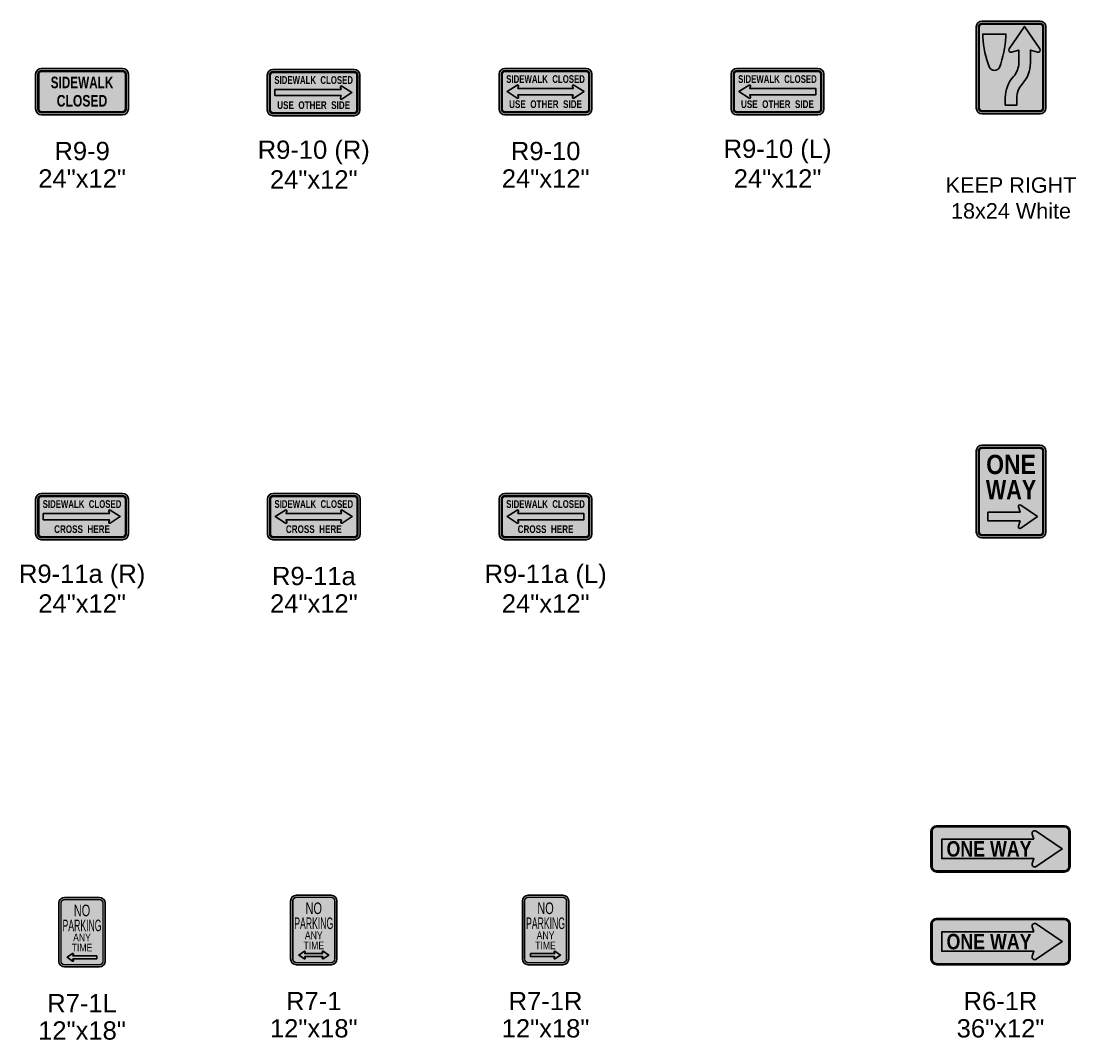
# Model space of a CAD drawing. Header units: inches. Extents: x -32 to 2634, y 197 to 1831.
# Drawn here: x 644.2 to 917.3, y 640.6 to 904.2 of the extents above; entities that cross this region are included whole.
import ezdxf
from ezdxf.enums import TextEntityAlignment as Align

# ---------------------------------------------------------------- set-up
doc = ezdxf.new("R2010")
doc.units = ezdxf.units.IN
doc.header["$MEASUREMENT"] = 0
doc.styles.add('ARIAL', font='arial.ttf')
doc.styles.add('ARIAL BOLD', font='arialbd.ttf')
doc.styles.get("Standard").update_dxf_attribs({"font": 'arial.ttf'})

# ---------------------------------------------------------------- blocks, each defined once
blk = doc.blocks.new('KEEP RIGHT 18x24 White')
at = {"true_color": 0xffffff}
h = blk.add_hatch(color=7, dxfattribs=at)
edge = h.paths.add_edge_path()
edge.add_line((7.500000000000227, 24.00000000000011), (-7.499999999999773, 24))
edge.add_arc((-7.499999999999773, 22.49999999999989), 1.500000000000114, 90, 179.9999999999957)
edge.add_line((-8.999999999999773, 22.5), (-9, 1.500000000000114))
edge.add_arc((-7.5, 1.500000000000114), 1.5, 180, 269.9999999999914)
edge.add_line((-7.500000000000227, -1.13686837721616e-13), (7.499999999999773, 0))
edge.add_arc((7.499999999999773, 1.5), 1.5, 270, 360.0000000000044)
edge.add_line((8.999999999999773, 1.500000000000114), (9, 22.49999999999989))
edge.add_arc((7.499999999999773, 22.49999999999989), 1.500000000000227, 0, 89.99999999998263)
at = {"true_color": 0x000000}
h = blk.add_hatch(color=18, dxfattribs=at)
edge = h.paths.add_edge_path()
edge.add_arc((7, 16.50000000000011), 0.5630000000000855, 253.682538339143, 394.3223817613204)
edge.add_line((7.464969369304981, 16.81744682327621), (3.5, 22.625))
edge.add_line((3.5, 22.625), (-0.4649693693052086, 16.81744682327644))
edge.add_arc((-2.273736754432321e-13, 16.50000000000011), 0.5630000000000922, 145.6776182386604, 286.3174616608792)
edge.add_line((0.1581800349360947, 15.95967780302158), (2, 16.49887302403818))
edge.add_line((2, 16.49887302403818), (2, 13.18799999999999))
edge.add_arc((-3.249999060405344, 13.19114097853446), 5.250000000000299, 317.81195533766993, 359.9657209858471, ccw=False)
edge.add_arc((6.752754948234269, 4.124999999999773), 8.250000000000524, 137.8119553376697, 179.9999999999984)
edge.add_line((-1.497245051766185, 4.125), (-1.497245051766185, 2.25))
edge.add_line((-1.497245051766185, 2.25), (1.502754948233815, 2.25))
edge.add_line((1.502754948233815, 2.25), (1.502754948233815, 4.125))
edge.add_arc((6.752754948232905, 4.125000000000455), 5.249999999999091, 137.8119553376662, 180.0000000000049, ccw=False)
edge.add_arc((-3.249996849284798, 13.19113961605967), 8.24999744669041, 317.8119520360781, 359.9781955382392)
edge.add_line((5, 13.18799999999999), (5, 16.49887302403818))
edge.add_line((5, 16.49887302403818), (6.841819965063905, 15.95967780302158))
h = blk.add_hatch(color=18, dxfattribs=at)
edge = h.paths.add_edge_path()
edge.add_line((-1.311999999999898, 20.625), (-7.311999999999898, 20.625))
edge.add_line((-7.311999999999898, 20.625), (-7.311999999999898, 19.95228812811297))
edge.add_arc((19.49757779179504, 21.6074040979795), 26.86061931988932, 183.5327283950869, 200.9575515758214)
edge.add_arc((-4.286813062936062, 12.75), 1.500211445696503, 209.9953377218534, 330.0046622781467)
edge.add_arc((-30.32655574276896, 21.91293602663802), 29.08072531991323, 340.0697154843971, 356.1341359635684)
edge.add_line((-1.311999999999898, 19.95228812811297), (-1.311999999999898, 20.625))
blk.add_lwpolyline([(0, 24), (-7.5, 24, 0.414213562373095), (-9, 22.5), (-9, 12), (-9, 1.5, 0.414213562373095), (-7.5, 0), (0, 0), (7.5, 0, 0.414213562373095), (9, 1.5), (9, 12), (9, 22.5, 0.414213562373095), (7.5, 24)], format="xyb", close=True)
at = {"color": 18, "true_color": 0x000000, "const_width": 0.625}
blk.add_lwpolyline([(7.5, 23.3125), (-7.5, 23.3125, 0.4142135623730951), (-8.3125, 22.5), (-8.3125, 1.5, 0.4142135623730951), (-7.5, 0.6875), (7.5, 0.6875, 0.4142135623730951), (8.3125, 1.5), (8.3125, 22.5, 0.4142135623730951)], format="xyb", close=True, dxfattribs=at)
at = {"color": 18, "true_color": 0x000000}
for points in [[(5, 13.18799999999999, -0.1860894370725202), (2.862795055985316, 7.650721491652234, 0.1861878584491052), (1.502754948233815, 4.125), (1.502754948233815, 2.25), (0.002754948233814503, 2.25), (-1.497245051766185, 2.25), (-1.497245051766185, 4.125, -0.1861878584491076), (0.639960831843382, 9.665419486882115, 0.1860331073463243), (2, 13.18799999999999), (2, 16.49887302403818), (0.1581800349360947, 15.95967780302158, -0.7043763568085843), (-0.4649693693052086, 16.81744682327644), (3.5, 22.625), (7.464969369304981, 16.81744682327621, -0.7043763568085448), (6.841819965063905, 15.95967780302158), (5, 16.49887302403818)], [(-5.586095319337119, 11.99999999999989, -0.07617697301208685), (-7.311999999999898, 19.95228812811297), (-7.311999999999898, 20.625), (-4.311999999999898, 20.625), (-1.311999999999898, 20.625), (-1.311999999999898, 19.95228812811297, -0.07020927931927377), (-2.987530806535005, 11.99999999999989, -0.5774045185335576)]]:
    blk.add_lwpolyline(points, format="xyb", close=True, dxfattribs=at)
blk = doc.blocks.new('SIDEWALK CLOSED R9-9 24x12 White')
at = {"true_color": 0xffffff}
h = blk.add_hatch(color=7, dxfattribs=at)
edge = h.paths.add_edge_path()
edge.add_line((11.99999999999977, 1.5), (12, 10.5))
edge.add_arc((10.49999999999977, 10.49999999999977), 1.500000000000227, 8.685034650181727e-12, 89.99999999998263)
edge.add_line((10.50000000000023, 12.00000000000011), (-10.5, 12))
edge.add_arc((-10.49999999999955, 10.49999999999989), 1.500000000000114, 90.00000000001737, 179.9999999999957)
edge.add_line((-11.99999999999977, 10.5), (-12, 1.5))
edge.add_arc((-10.49999999999977, 1.500000000000114), 1.500000000000227, 180.0000000000043, 269.9999999999914)
edge.add_line((-10.5, 0), (10.5, 0))
edge.add_arc((10.49999999999955, 1.5), 1.5, 270.0000000000173, 360)
blk.add_lwpolyline([(10.5, 12), (0, 12), (-10.5, 12, 0.414213562373095), (-12, 10.5), (-12, 6), (-12, 1.5, 0.414213562373095), (-10.5, 0), (0, 0), (10.5, 0, 0.414213562373095), (12, 1.5), (12, 6), (12, 10.5, 0.414213562373095)], format="xyb", close=True)
at = {"color": 18, "true_color": 0x000000, "const_width": 0.625}
blk.add_lwpolyline([(10.5, 11.3125), (-10.5, 11.3125, 0.4142135623730951), (-11.3125, 10.5), (-11.3125, 1.5, 0.4142135623730951), (-10.5, 0.6875), (10.5, 0.6875, 0.4142135623730951), (11.3125, 1.5), (11.3125, 10.5, 0.4142135623730951)], format="xyb", close=True, dxfattribs=at)
at = {"color": 18, "true_color": 0x000000, "style": 'ARIAL BOLD'}
for s, width, p in [('SIDEWALK', 0.725, (0, 6.875)), ('CLOSED', 0.75, (0, 2.125))]:
    blk.add_text(s, height=3, dxfattribs=dict(at, width=width)).set_placement(p, align=Align.CENTER)
at = {"style": 'ARIAL'}
blk.add_text('R9-9', height=4.731999999999842, dxfattribs=at).set_placement((0.03235563637576888, -9.369477827128094), align=Align.MIDDLE)
blk.add_attdef('SIGN_DIM', text='', height=4.731999999999842, dxfattribs=at).set_placement((0.03235563637576888, -16.43765928505013), align=Align.MIDDLE)
blk = doc.blocks.new('SIDEWALK CLOSED CROSS HERE 24x12 Both')
at = {"true_color": 0xffffff}
h = blk.add_hatch(color=7, dxfattribs=at)
edge = h.paths.add_edge_path()
edge.add_line((11.99999999999977, 1.5), (12, 10.5))
edge.add_arc((10.49999999999977, 10.49999999999977), 1.500000000000227, 8.685034650181727e-12, 89.99999999998263)
edge.add_line((10.50000000000023, 12.00000000000011), (-10.5, 12))
edge.add_arc((-10.49999999999955, 10.49999999999989), 1.500000000000114, 90.00000000001737, 179.9999999999957)
edge.add_line((-11.99999999999977, 10.5), (-12, 1.5))
edge.add_arc((-10.49999999999977, 1.500000000000114), 1.500000000000227, 180.0000000000043, 269.9999999999914)
edge.add_line((-10.5, 0), (10.5, 0))
edge.add_arc((10.49999999999955, 1.5), 1.5, 270.0000000000173, 360)
at = {"true_color": 0x000000}
h = blk.add_hatch(color=18, dxfattribs=at)
edge = h.paths.add_edge_path()
edge.add_line((7.163149068601797, 5.200000000000045), (6.977108078280935, 4.589656658667423))
edge.add_arc((7.206679999999778, 4.51967999999988), 0.2399999999999094, 163.048062240649, 302.5985205273483)
edge.add_line((7.335979767511844, 4.317488085914988), (9.967000000000098, 6))
edge.add_line((9.967000000000098, 6), (7.335979767511844, 7.682511914085126))
edge.add_arc((7.206679999999778, 7.480320000000006), 0.2400000000001639, 57.40147947268088, 196.9519377593092)
edge.add_line((6.977108078280708, 7.410343341332577), (7.163149068601797, 6.799999999999955))
edge.add_line((7.163149068601797, 6.799999999999955), (-7.163149068601797, 6.799999999999955))
edge.add_line((-7.163149068601797, 6.799999999999955), (-6.977108078280935, 7.410343341332577))
edge.add_arc((-7.206680000000006, 7.480319999999892), 0.2400000000000606, 343.0480622407168, 482.5985205272734)
edge.add_line((-7.335979767511844, 7.682511914085012), (-9.967000000000098, 6))
edge.add_line((-9.967000000000098, 6), (-7.335979767511844, 4.317488085914988))
edge.add_arc((-7.206679999999778, 4.519679999999994), 0.2400000000000682, 237.4014794726663, 376.9519377593251)
edge.add_line((-6.977108078280935, 4.589656658667423), (-7.163149068601797, 5.200000000000045))
edge.add_line((-7.163149068601797, 5.200000000000045), (7.163149068601797, 5.200000000000045))
blk.add_lwpolyline([(10.5, 12), (0, 12), (-10.5, 12, 0.414213562373095), (-12, 10.5), (-12, 6), (-12, 1.5, 0.414213562373095), (-10.5, 0), (0, 0), (10.5, 0, 0.414213562373095), (12, 1.5), (12, 6), (12, 10.5, 0.414213562373095)], format="xyb", close=True)
at = {"color": 18, "true_color": 0x000000, "const_width": 0.625}
blk.add_lwpolyline([(10.5, 11.3125), (-10.5, 11.3125, 0.4142135623730951), (-11.3125, 10.5), (-11.3125, 1.5, 0.4142135623730951), (-10.5, 0.6875), (10.5, 0.6875, 0.4142135623730951), (11.3125, 1.5), (11.3125, 10.5, 0.4142135623730951)], format="xyb", close=True, dxfattribs=at)
at = {"color": 18, "true_color": 0x000000}
blk.add_lwpolyline([(7.163149068601797, 5.200000000000045), (-7.163149068601797, 5.200000000000045), (-6.977108078280935, 4.589656658667423, -0.6972883451636307), (-7.335979767511844, 4.317488085914988), (-9.967000000000098, 6), (-7.335979767511844, 7.682511914085126, -0.6972883451634), (-6.977108078280935, 7.410343341332577), (-7.163149068601797, 6.799999999999955), (7.163149068601797, 6.799999999999955), (6.977108078280935, 7.410343341332577, -0.6972883451634), (7.335979767511844, 7.682511914085126), (9.967000000000098, 6), (7.335979767511844, 4.317488085914988, -0.6972883451636307), (6.977108078280935, 4.589656658667423)], format="xyb", close=True, dxfattribs=at)
at = {"color": 18, "true_color": 0x000000, "style": 'ARIAL BOLD'}
for s, width, p in [('SIDEWALK  CLOSED', 0.725, (0, 8.25)), ('CROSS  HERE', 0.75, (0, 1.75))]:
    blk.add_text(s, height=2, dxfattribs=dict(at, width=width)).set_placement(p, align=Align.CENTER)
at = {"style": 'ARIAL'}
blk.add_text('R9-11a', height=4.731999999999842, dxfattribs=at).set_placement((0.03235563637576888, -9.369477827128094), align=Align.MIDDLE)
blk.add_attdef('SIGN_DIM', text='', height=4.731999999999842, dxfattribs=at).set_placement((0.03235563637576888, -16.43765928505013), align=Align.MIDDLE)
blk = doc.blocks.new('SIDEWALK CLOSED CROSS HERE 24x12 Right')
at = {"true_color": 0xffffff}
h = blk.add_hatch(color=7, dxfattribs=at)
edge = h.paths.add_edge_path()
edge.add_line((12.03235563637566, 1.5), (12.03235563637588, 10.5))
edge.add_arc((10.53235563637566, 10.49999999999977), 1.500000000000227, 8.685034650181727e-12, 89.99999999998263)
edge.add_line((10.53235563637611, 12.00000000000011), (-10.46764436362412, 12))
edge.add_arc((-10.46764436362366, 10.49999999999989), 1.500000000000114, 90.00000000001737, 179.9999999999957)
edge.add_line((-11.96764436362389, 10.5), (-11.96764436362412, 1.5))
edge.add_arc((-10.46764436362389, 1.500000000000114), 1.500000000000227, 180.0000000000043, 269.9999999999914)
edge.add_line((-10.46764436362412, 0), (10.53235563637588, 0))
edge.add_arc((10.53235563637543, 1.5), 1.5, 270.0000000000173, 360)
at = {"true_color": 0x000000}
h = blk.add_hatch(color=18, dxfattribs=at)
edge = h.paths.add_edge_path()
edge.add_line((-9.983536645801792, 5.200000000000045), (-9.983536645801792, 6.799999999999955))
edge.add_line((-9.983536645801792, 6.799999999999955), (7.130793432226142, 6.799999999999955))
edge.add_line((7.130793432226142, 6.799999999999955), (6.94475244190528, 7.410343341332577))
edge.add_arc((7.174324363624351, 7.480319999999892), 0.2400000000000606, 57.40147947272658, 196.9519377592832, ccw=False)
edge.add_line((7.303624131136189, 7.682511914085012), (9.934644363624443, 6))
edge.add_line((9.934644363624443, 6), (7.303624131136189, 4.317488085914988))
edge.add_arc((7.174324363624123, 4.519679999999994), 0.2400000000000682, 163.048062240675, 302.59852052733373, ccw=False)
edge.add_line((6.94475244190528, 4.589656658667423), (7.130793432226142, 5.200000000000045))
edge.add_line((7.130793432226142, 5.200000000000045), (-9.983536645801792, 5.200000000000045))
at = {"color": 18, "true_color": 0x000000}
for p, q in [((7.130793432226142, 6.799999999999955), (-7.195504704977452, 6.799999999999955)), ((-7.195504704977452, 5.200000000000045), (7.130793432226142, 5.200000000000045))]:
    blk.add_line(p, q, dxfattribs=at)
blk.add_lwpolyline([(10.53235563637588, 12), (0.03235563637588257, 12), (-10.46764436362412, 12, 0.414213562373095), (-11.96764436362412, 10.5), (-11.96764436362412, 6), (-11.96764436362412, 1.5, 0.414213562373095), (-10.46764436362412, 0), (0.03235563637588257, 0), (10.53235563637588, 0, 0.414213562373095), (12.03235563637588, 1.5), (12.03235563637588, 6), (12.03235563637588, 10.5, 0.414213562373095)], format="xyb", close=True)
at = {"color": 18, "true_color": 0x000000, "const_width": 0.625}
blk.add_lwpolyline([(10.53235563637588, 11.3125), (-10.46764436362412, 11.3125, 0.4142135623730951), (-11.28014436362412, 10.5), (-11.28014436362412, 1.5, 0.4142135623730951), (-10.46764436362412, 0.6875), (10.53235563637588, 0.6875, 0.4142135623730951), (11.34485563637588, 1.5), (11.34485563637588, 10.5, 0.4142135623730951)], format="xyb", close=True, dxfattribs=at)
at = {"color": 18, "true_color": 0x000000}
blk.add_lwpolyline([(6.94475244190528, 4.589656658667423, 0.6972883451638938), (7.303624131136189, 4.317488085914988), (9.934644363624443, 6), (7.303624131136189, 7.682511914085126, 0.6972883451634), (6.94475244190528, 7.410343341332577), (7.130793432226142, 6.799999999999955), (-9.983536645801792, 6.799999999999955), (-9.983536645801792, 5.200000000000045), (7.130793432226142, 5.200000000000045)], format="xyb", close=True, dxfattribs=at)
at = {"color": 18, "true_color": 0x000000, "style": 'ARIAL BOLD'}
for s, width, p in [('SIDEWALK  CLOSED', 0.725, (0.03235563637588257, 8.25)), ('CROSS  HERE', 0.75, (0.03235563637588257, 1.75))]:
    blk.add_text(s, height=2, dxfattribs=dict(at, width=width)).set_placement(p, align=Align.CENTER)
at = {"style": 'ARIAL'}
blk.add_text('R9-11a (R)', height=4.731999999999842, dxfattribs=at).set_placement((0.06471127275165145, -9.369477827128094), align=Align.MIDDLE)
blk.add_attdef('SIGN_DIM', text='', height=4.731999999999842, dxfattribs=at).set_placement((0.06471127275165145, -16.43765928505013), align=Align.MIDDLE)
blk = doc.blocks.new('SIDEWALK CLOSED CROSS HERE 24x12 Left')
at = {"true_color": 0xffffff}
h = blk.add_hatch(color=7, dxfattribs=at)
edge = h.paths.add_edge_path()
edge.add_line((12.03235563637554, 1.5), (12.03235563637577, 10.5))
edge.add_arc((10.53235563637554, 10.49999999999977), 1.500000000000227, 8.685034650181727e-12, 89.99999999998263)
edge.add_line((10.532355636376, 12.00000000000011), (-10.46764436362423, 12))
edge.add_arc((-10.46764436362378, 10.49999999999989), 1.500000000000114, 90.00000000001737, 179.9999999999957)
edge.add_line((-11.967644363624, 10.5), (-11.96764436362423, 1.5))
edge.add_arc((-10.467644363624, 1.500000000000114), 1.500000000000227, 180.0000000000043, 269.9999999999914)
edge.add_line((-10.46764436362423, 0), (10.53235563637577, 0))
edge.add_arc((10.53235563637531, 1.5), 1.5, 270.0000000000173, 360)
at = {"true_color": 0x000000}
h = blk.add_hatch(color=18, dxfattribs=at)
edge = h.paths.add_edge_path()
edge.add_line((9.983536645801905, 5.200000000000045), (9.983536645801905, 6.799999999999955))
edge.add_line((9.983536645801905, 6.799999999999955), (-7.130793432226028, 6.799999999999955))
edge.add_line((-7.130793432226028, 6.799999999999955), (-6.944752441905166, 7.410343341332577))
edge.add_arc((-7.174324363624237, 7.480319999999892), 0.2400000000000606, 343.0480622407168, 482.5985205272734)
edge.add_line((-7.303624131136075, 7.682511914085012), (-9.93464436362433, 6))
edge.add_line((-9.93464436362433, 6), (-7.303624131136075, 4.317488085914988))
edge.add_arc((-7.174324363624009, 4.519679999999994), 0.2400000000000682, 237.4014794726663, 376.9519377593251)
edge.add_line((-6.944752441905166, 4.589656658667423), (-7.130793432226028, 5.200000000000045))
edge.add_line((-7.130793432226028, 5.200000000000045), (9.983536645801905, 5.200000000000045))
at = {"color": 18, "true_color": 0x000000}
for p, q in [((-7.130793432226028, 6.799999999999955), (7.195504704977566, 6.799999999999955)), ((7.195504704977566, 5.200000000000045), (-7.130793432226028, 5.200000000000045))]:
    blk.add_line(p, q, dxfattribs=at)
blk.add_lwpolyline([(10.53235563637577, 12), (0.03235563637576888, 12), (-10.46764436362423, 12, 0.414213562373095), (-11.96764436362423, 10.5), (-11.96764436362423, 6), (-11.96764436362423, 1.5, 0.414213562373095), (-10.46764436362423, 0), (0.03235563637576888, 0), (10.53235563637577, 0, 0.414213562373095), (12.03235563637577, 1.5), (12.03235563637577, 6), (12.03235563637577, 10.5, 0.414213562373095)], format="xyb", close=True)
at = {"color": 18, "true_color": 0x000000, "const_width": 0.625}
blk.add_lwpolyline([(10.53235563637577, 11.3125), (-10.46764436362423, 11.3125, 0.4142135623730951), (-11.28014436362423, 10.5), (-11.28014436362423, 1.5, 0.4142135623730951), (-10.46764436362423, 0.6875), (10.53235563637577, 0.6875, 0.4142135623730951), (11.34485563637577, 1.5), (11.34485563637577, 10.5, 0.4142135623730951)], format="xyb", close=True, dxfattribs=at)
at = {"color": 18, "true_color": 0x000000}
blk.add_lwpolyline([(-6.944752441905166, 4.589656658667423, -0.6972883451638938), (-7.303624131136075, 4.317488085914988), (-9.93464436362433, 6), (-7.303624131136075, 7.682511914085126, -0.6972883451634), (-6.944752441905166, 7.410343341332577), (-7.130793432226028, 6.799999999999955), (9.983536645801905, 6.799999999999955), (9.983536645801905, 5.200000000000045), (-7.130793432226028, 5.200000000000045)], format="xyb", close=True, dxfattribs=at)
at = {"color": 18, "true_color": 0x000000, "style": 'ARIAL BOLD'}
for s, width, p in [('SIDEWALK  CLOSED', 0.725, (0.03235563637576888, 8.25)), ('CROSS  HERE', 0.75, (0.03235563637576888, 1.75))]:
    blk.add_text(s, height=2, dxfattribs=dict(at, width=width)).set_placement(p, align=Align.CENTER)
at = {"style": 'ARIAL'}
blk.add_text('R9-11a (L)', height=4.731999999999842, dxfattribs=at).set_placement((0.06471127275153776, -9.369477827128094), align=Align.MIDDLE)
blk.add_attdef('SIGN_DIM', text='', height=4.731999999999842, dxfattribs=at).set_placement((0.06471127275153776, -16.43765928505013), align=Align.MIDDLE)
blk = doc.blocks.new('SIDEWALK CLOSED USE OTHER SIDE 24x12 RIGHT')
at = {"true_color": 0xffffff}
h = blk.add_hatch(color=7, dxfattribs=at)
edge = h.paths.add_edge_path()
edge.add_line((11.99999999999977, 1.5), (12, 10.5))
edge.add_arc((10.49999999999977, 10.49999999999977), 1.500000000000227, 8.685034650181727e-12, 89.99999999998263)
edge.add_line((10.50000000000023, 12.00000000000011), (-10.5, 12))
edge.add_arc((-10.49999999999955, 10.49999999999989), 1.500000000000114, 90.00000000001737, 179.9999999999957)
edge.add_line((-11.99999999999977, 10.5), (-12, 1.5))
edge.add_arc((-10.49999999999977, 1.500000000000114), 1.500000000000227, 180.0000000000043, 269.9999999999914)
edge.add_line((-10.5, 0), (10.5, 0))
edge.add_arc((10.49999999999955, 1.5), 1.5, 270.0000000000173, 360)
at = {"true_color": 0x000000}
h = blk.add_hatch(color=18, dxfattribs=at)
edge = h.paths.add_edge_path()
edge.add_line((-10.01589228217767, 5.200000000000045), (-10.01589228217767, 6.799999999999955))
edge.add_line((-10.01589228217767, 6.799999999999955), (7.098437795850259, 6.799999999999955))
edge.add_line((7.098437795850259, 6.799999999999955), (6.912396805529397, 7.410343341332577))
edge.add_arc((7.141968727248468, 7.480319999999892), 0.2400000000000606, 57.40147947272658, 196.9519377592832, ccw=False)
edge.add_line((7.271268494760307, 7.682511914085012), (9.90228872724856, 6))
edge.add_line((9.90228872724856, 6), (7.271268494760307, 4.317488085914988))
edge.add_arc((7.141968727248241, 4.519679999999994), 0.2400000000000682, 163.048062240675, 302.59852052733373, ccw=False)
edge.add_line((6.912396805529397, 4.589656658667423), (7.098437795850259, 5.200000000000045))
edge.add_line((7.098437795850259, 5.200000000000045), (-10.01589228217767, 5.200000000000045))
at = {"color": 18, "true_color": 0x000000}
for p, q in [((7.098437795850259, 6.799999999999955), (-7.227860341353335, 6.799999999999955)), ((-7.227860341353335, 5.200000000000045), (7.098437795850259, 5.200000000000045))]:
    blk.add_line(p, q, dxfattribs=at)
blk.add_lwpolyline([(10.5, 12), (0, 12), (-10.5, 12, 0.414213562373095), (-12, 10.5), (-12, 6), (-12, 1.5, 0.414213562373095), (-10.5, 0), (0, 0), (10.5, 0, 0.414213562373095), (12, 1.5), (12, 6), (12, 10.5, 0.414213562373095)], format="xyb", close=True)
at = {"color": 18, "true_color": 0x000000, "const_width": 0.625}
blk.add_lwpolyline([(10.5, 11.3125), (-10.5, 11.3125, 0.4142135623730951), (-11.3125, 10.5), (-11.3125, 1.5, 0.4142135623730951), (-10.5, 0.6875), (10.5, 0.6875, 0.4142135623730951), (11.3125, 1.5), (11.3125, 10.5, 0.4142135623730951)], format="xyb", close=True, dxfattribs=at)
at = {"color": 18, "true_color": 0x000000}
blk.add_lwpolyline([(6.912396805529397, 4.589656658667423, 0.6972883451638938), (7.271268494760307, 4.317488085914988), (9.90228872724856, 6), (7.271268494760307, 7.682511914085126, 0.6972883451634), (6.912396805529397, 7.410343341332577), (7.098437795850259, 6.799999999999955), (-10.01589228217767, 6.799999999999955), (-10.01589228217767, 5.200000000000045), (7.098437795850259, 5.200000000000045)], format="xyb", close=True, dxfattribs=at)
at = {"color": 18, "true_color": 0x000000, "style": 'ARIAL BOLD'}
for s, width, p in [('SIDEWALK  CLOSED', 0.725, (0, 8.25)), ('USE  OTHER  SIDE', 0.75, (0, 1.75))]:
    blk.add_text(s, height=2, dxfattribs=dict(at, width=width)).set_placement(p, align=Align.CENTER)
at = {"style": 'ARIAL'}
blk.add_text('R9-10 (R)', height=4.731999999999842, dxfattribs=at).set_placement((0.03235563637576888, -9.369477827128094), align=Align.MIDDLE)
blk.add_attdef('SIGN_DIM', text='', height=4.731999999999842, dxfattribs=at).set_placement((0.03235563637576888, -16.43765928505013), align=Align.MIDDLE)
blk = doc.blocks.new('SIDEWALK CLOSED USE OTHER SIDE 24x12 LEFT')
at = {"true_color": 0xffffff}
h = blk.add_hatch(color=7, dxfattribs=at)
edge = h.paths.add_edge_path()
edge.add_line((12.03235563637554, 1.5), (12.03235563637577, 10.5))
edge.add_arc((10.53235563637554, 10.49999999999977), 1.500000000000227, 8.685034650181727e-12, 89.99999999998263)
edge.add_line((10.532355636376, 12.00000000000011), (-10.46764436362423, 12))
edge.add_arc((-10.46764436362378, 10.49999999999989), 1.500000000000114, 90.00000000001737, 179.9999999999957)
edge.add_line((-11.967644363624, 10.5), (-11.96764436362423, 1.5))
edge.add_arc((-10.467644363624, 1.500000000000114), 1.500000000000227, 180.0000000000043, 269.9999999999914)
edge.add_line((-10.46764436362423, 0), (10.53235563637577, 0))
edge.add_arc((10.53235563637531, 1.5), 1.5, 270.0000000000173, 360)
at = {"true_color": 0x000000}
h = blk.add_hatch(color=18, dxfattribs=at)
edge = h.paths.add_edge_path()
edge.add_line((9.983536645801905, 5.200000000000045), (9.983536645801905, 6.799999999999955))
edge.add_line((9.983536645801905, 6.799999999999955), (-7.130793432226028, 6.799999999999955))
edge.add_line((-7.130793432226028, 6.799999999999955), (-6.944752441905166, 7.410343341332577))
edge.add_arc((-7.174324363624237, 7.480319999999892), 0.2400000000000606, 343.0480622407168, 482.5985205272734)
edge.add_line((-7.303624131136075, 7.682511914085012), (-9.93464436362433, 6))
edge.add_line((-9.93464436362433, 6), (-7.303624131136075, 4.317488085914988))
edge.add_arc((-7.174324363624009, 4.519679999999994), 0.2400000000000682, 237.4014794726663, 376.9519377593251)
edge.add_line((-6.944752441905166, 4.589656658667423), (-7.130793432226028, 5.200000000000045))
edge.add_line((-7.130793432226028, 5.200000000000045), (9.983536645801905, 5.200000000000045))
at = {"color": 18, "true_color": 0x000000}
for p, q in [((-7.130793432226028, 6.799999999999955), (7.195504704977566, 6.799999999999955)), ((7.195504704977566, 5.200000000000045), (-7.130793432226028, 5.200000000000045))]:
    blk.add_line(p, q, dxfattribs=at)
blk.add_lwpolyline([(10.53235563637577, 12), (0.03235563637576888, 12), (-10.46764436362423, 12, 0.414213562373095), (-11.96764436362423, 10.5), (-11.96764436362423, 6), (-11.96764436362423, 1.5, 0.414213562373095), (-10.46764436362423, 0), (0.03235563637576888, 0), (10.53235563637577, 0, 0.414213562373095), (12.03235563637577, 1.5), (12.03235563637577, 6), (12.03235563637577, 10.5, 0.414213562373095)], format="xyb", close=True)
at = {"color": 18, "true_color": 0x000000, "const_width": 0.625}
blk.add_lwpolyline([(10.53235563637577, 11.3125), (-10.46764436362423, 11.3125, 0.4142135623730951), (-11.28014436362423, 10.5), (-11.28014436362423, 1.5, 0.4142135623730951), (-10.46764436362423, 0.6875), (10.53235563637577, 0.6875, 0.4142135623730951), (11.34485563637577, 1.5), (11.34485563637577, 10.5, 0.4142135623730951)], format="xyb", close=True, dxfattribs=at)
at = {"color": 18, "true_color": 0x000000}
blk.add_lwpolyline([(-6.944752441905166, 4.589656658667423, -0.6972883451638938), (-7.303624131136075, 4.317488085914988), (-9.93464436362433, 6), (-7.303624131136075, 7.682511914085126, -0.6972883451634), (-6.944752441905166, 7.410343341332577), (-7.130793432226028, 6.799999999999955), (9.983536645801905, 6.799999999999955), (9.983536645801905, 5.200000000000045), (-7.130793432226028, 5.200000000000045)], format="xyb", close=True, dxfattribs=at)
at = {"color": 18, "true_color": 0x000000, "style": 'ARIAL BOLD'}
for s, width, p in [('SIDEWALK  CLOSED', 0.725, (0.03235563637576888, 8.25)), ('USE  OTHER  SIDE', 0.75, (0.03235563637576888, 1.75))]:
    blk.add_text(s, height=2, dxfattribs=dict(at, width=width)).set_placement(p, align=Align.CENTER)
at = {"style": 'ARIAL'}
blk.add_text('R9-10 (L)', height=4.731999999999842, dxfattribs=at).set_placement((0.06471127275153776, -9.369477827128094), align=Align.MIDDLE)
blk.add_attdef('SIGN_DIM', text='', height=4.731999999999842, dxfattribs=at).set_placement((0.06471127275153776, -16.43765928505013), align=Align.MIDDLE)
blk = doc.blocks.new('SIDEWALK CLOSED USE OTHER SIDE 24x12 R9-10')
at = {"true_color": 0xffffff}
h = blk.add_hatch(color=7, dxfattribs=at)
edge = h.paths.add_edge_path()
edge.add_line((11.99999999999977, 1.5), (12, 10.5))
edge.add_arc((10.49999999999977, 10.49999999999977), 1.500000000000227, 8.685034650181727e-12, 89.99999999998263)
edge.add_line((10.50000000000023, 12.00000000000011), (-10.5, 12))
edge.add_arc((-10.49999999999955, 10.49999999999989), 1.500000000000114, 90.00000000001737, 179.9999999999957)
edge.add_line((-11.99999999999977, 10.5), (-12, 1.5))
edge.add_arc((-10.49999999999977, 1.500000000000114), 1.500000000000227, 180.0000000000043, 269.9999999999914)
edge.add_line((-10.5, 0), (10.5, 0))
edge.add_arc((10.49999999999955, 1.5), 1.5, 270.0000000000173, 360)
at = {"true_color": 0x000000}
h = blk.add_hatch(color=18, dxfattribs=at)
edge = h.paths.add_edge_path()
edge.add_line((7.163149068601797, 5.200000000000045), (6.977108078280935, 4.589656658667423))
edge.add_arc((7.206679999999778, 4.51967999999988), 0.2399999999999094, 163.048062240649, 302.5985205273483)
edge.add_line((7.335979767511844, 4.317488085914988), (9.967000000000098, 6))
edge.add_line((9.967000000000098, 6), (7.335979767511844, 7.682511914085126))
edge.add_arc((7.206679999999778, 7.480320000000006), 0.2400000000001639, 57.40147947268088, 196.9519377593092)
edge.add_line((6.977108078280708, 7.410343341332577), (7.163149068601797, 6.799999999999955))
edge.add_line((7.163149068601797, 6.799999999999955), (-7.163149068601797, 6.799999999999955))
edge.add_line((-7.163149068601797, 6.799999999999955), (-6.977108078280935, 7.410343341332577))
edge.add_arc((-7.206680000000006, 7.480319999999892), 0.2400000000000606, 343.0480622407168, 482.5985205272734)
edge.add_line((-7.335979767511844, 7.682511914085012), (-9.967000000000098, 6))
edge.add_line((-9.967000000000098, 6), (-7.335979767511844, 4.317488085914988))
edge.add_arc((-7.206679999999778, 4.519679999999994), 0.2400000000000682, 237.4014794726663, 376.9519377593251)
edge.add_line((-6.977108078280935, 4.589656658667423), (-7.163149068601797, 5.200000000000045))
edge.add_line((-7.163149068601797, 5.200000000000045), (7.163149068601797, 5.200000000000045))
blk.add_lwpolyline([(10.5, 12), (0, 12), (-10.5, 12, 0.414213562373095), (-12, 10.5), (-12, 6), (-12, 1.5, 0.414213562373095), (-10.5, 0), (0, 0), (10.5, 0, 0.414213562373095), (12, 1.5), (12, 6), (12, 10.5, 0.414213562373095)], format="xyb", close=True)
at = {"color": 18, "true_color": 0x000000, "const_width": 0.625}
blk.add_lwpolyline([(10.5, 11.3125), (-10.5, 11.3125, 0.4142135623730951), (-11.3125, 10.5), (-11.3125, 1.5, 0.4142135623730951), (-10.5, 0.6875), (10.5, 0.6875, 0.4142135623730951), (11.3125, 1.5), (11.3125, 10.5, 0.4142135623730951)], format="xyb", close=True, dxfattribs=at)
at = {"color": 18, "true_color": 0x000000}
blk.add_lwpolyline([(7.163149068601797, 5.200000000000045), (-7.163149068601797, 5.200000000000045), (-6.977108078280935, 4.589656658667423, -0.6972883451636307), (-7.335979767511844, 4.317488085914988), (-9.967000000000098, 6), (-7.335979767511844, 7.682511914085126, -0.6972883451634), (-6.977108078280935, 7.410343341332577), (-7.163149068601797, 6.799999999999955), (7.163149068601797, 6.799999999999955), (6.977108078280935, 7.410343341332577, -0.6972883451634), (7.335979767511844, 7.682511914085126), (9.967000000000098, 6), (7.335979767511844, 4.317488085914988, -0.6972883451636307), (6.977108078280935, 4.589656658667423)], format="xyb", close=True, dxfattribs=at)
at = {"color": 18, "true_color": 0x000000, "style": 'ARIAL BOLD'}
for s, width, p in [('SIDEWALK  CLOSED', 0.725, (0, 8.25)), ('USE  OTHER  SIDE', 0.75, (0, 1.75))]:
    blk.add_text(s, height=2, dxfattribs=dict(at, width=width)).set_placement(p, align=Align.CENTER)
at = {"style": 'ARIAL'}
blk.add_text('R9-10', height=4.731999999999842, dxfattribs=at).set_placement((0.03235563637576888, -9.369477827128094), align=Align.MIDDLE)
blk.add_attdef('SIGN_DIM', text='', height=4.731999999999842, dxfattribs=at).set_placement((0.03235563637576888, -16.43765928505013), align=Align.MIDDLE)
blk = doc.blocks.new('ONE WAY 18x24 Right')
at = {"true_color": 0xffffff}
h = blk.add_hatch(color=7, dxfattribs=at)
edge = h.paths.add_edge_path()
edge.add_line((7.500000000000227, 24.00000000000011), (-7.499999999999773, 24))
edge.add_arc((-7.499999999999773, 22.49999999999989), 1.500000000000114, 90, 179.9999999999957)
edge.add_line((-8.999999999999773, 22.5), (-9, 1.500000000000114))
edge.add_arc((-7.5, 1.500000000000114), 1.5, 180, 269.9999999999914)
edge.add_line((-7.500000000000227, -1.13686837721616e-13), (7.499999999999773, 0))
edge.add_arc((7.499999999999773, 1.5), 1.5, 270, 360.0000000000044)
edge.add_line((8.999999999999773, 1.500000000000114), (9, 22.49999999999989))
edge.add_arc((7.499999999999773, 22.49999999999989), 1.500000000000227, 0, 89.99999999998263)
at = {"true_color": 0x000000}
h = blk.add_hatch(color=18, dxfattribs=at)
edge = h.paths.add_edge_path()
edge.add_arc((2.319404831592919, 2.885116091005443), 0.4380000000000053, 162.3621980846851, 305.079243116789)
edge.add_line((2.571127294028884, 2.526675298258397), (6.819404831592919, 5.510116091005557))
edge.add_line((6.819404831592919, 5.510116091005557), (2.571127294028884, 8.493556883752717))
edge.add_arc((2.319404831592919, 8.13511609100567), 0.4379999999999504, 54.92075688321098, 197.6378019153149)
edge.add_line((1.901994788307547, 8.002402656250524), (2.336716710520705, 6.635116091005557))
edge.add_line((2.336716710520705, 6.635116091005557), (-6, 6.635116091005557))
edge.add_line((-6, 6.635116091005557), (-6, 4.385116091005557))
edge.add_line((-6, 4.385116091005557), (2.336716710520705, 4.385116091005557))
edge.add_line((2.336716710520705, 4.385116091005557), (1.901994788307547, 3.01782952576059))
blk.add_lwpolyline([(0, 24), (-7.5, 24, 0.414213562373095), (-9, 22.5), (-9, 12), (-9, 1.5, 0.414213562373095), (-7.5, 0), (0, 0), (7.5, 0, 0.414213562373095), (9, 1.5), (9, 12), (9, 22.5, 0.414213562373095), (7.5, 24)], format="xyb", close=True)
at = {"color": 18, "true_color": 0x000000, "const_width": 0.625}
blk.add_lwpolyline([(7.5, 23.3125), (-7.5, 23.3125, 0.4142135623730951), (-8.3125, 22.5), (-8.3125, 1.5, 0.4142135623730951), (-7.5, 0.6875), (7.5, 0.6875, 0.4142135623730951), (8.3125, 1.5), (8.3125, 22.5, 0.4142135623730951)], format="xyb", close=True, dxfattribs=at)
at = {"color": 18, "true_color": 0x000000}
blk.add_lwpolyline([(-6, 4.385116091005557), (2.336716710520705, 4.385116091005557), (1.901994788307547, 3.01782952576059, 0.7180241823074242), (2.571127294028884, 2.526675298258397), (6.819404831592919, 5.510116091005557), (2.571127294028884, 8.493556883752717, 0.7180241823074242), (1.901994788307547, 8.002402656250524), (2.336716710520705, 6.635116091005557), (-6, 6.635116091005557)], format="xyb", close=True, dxfattribs=at)
at = {"color": 18, "true_color": 0x000000, "style": 'ARIAL BOLD'}
for s, width, p in [('ONE', 0.85, (0, 16.5)), ('WAY', 0.8, (0, 10))]:
    blk.add_text(s, height=5, dxfattribs=dict(at, width=width)).set_placement(p, align=Align.CENTER)
blk = doc.blocks.new('ONE WAY 36x12 Right Orange')
h = blk.add_hatch(color=30)
edge = h.paths.add_edge_path()
edge.add_line((17.5, 1.5), (17.5, 10.5))
edge.add_arc((16.5, 10.50000000000023), 1, 359.999999999987, 450)
edge.add_line((16.5, 11.50000000000023), (-16.5, 11.5))
edge.add_arc((-16.50000000000023, 10.50000000000011), 0.9999999999998863, 90, 180.0000000000065)
edge.add_line((-17.50000000000023, 10.5), (-17.50000000000023, 1.5))
edge.add_arc((-16.50000000000023, 1.499999999999886), 1, 179.9999999999935, 270)
edge.add_line((-16.50000000000023, 0.5), (16.49999999999977, 0.5))
edge.add_arc((16.5, 1.499999999999886), 0.9999999999998863, 270, 360.0000000000065)
at = {"true_color": 0xffffff}
h = blk.add_hatch(color=7, dxfattribs=at)
edge = h.paths.add_edge_path()
edge.add_arc((8.875, 1.999999999999886), 0.6879999999997793, 162.2117430122991, 304.1400291437197)
edge.add_line((9.261117553352051, 1.430564108092085), (16, 6))
edge.add_line((16, 6), (9.261117553352051, 10.56943589190814))
edge.add_arc((8.875, 9.999999999999886), 0.6879999999999454, 55.85997085630157, 197.7882569876739)
edge.add_line((8.219891885913057, 9.789815892948468), (8.633714880760635, 8.5))
edge.add_line((8.633714880760635, 8.5), (-15.2312312883123, 8.5))
edge.add_line((-15.2312312883123, 8.5), (-15.2312312883123, 3.5))
edge.add_line((-15.2312312883123, 3.5), (8.633714880760635, 3.5))
edge.add_line((8.633714880760635, 3.5), (8.219891885913057, 2.210184107051646))
at = {"color": 7, "true_color": 0xffffff, "const_width": 0.5}
blk.add_lwpolyline([(16.5, 11.75), (-16.50000000000023, 11.75, 0.4142135623730951), (-17.75000000000023, 10.5), (-17.75000000000023, 1.5, 0.4142135623730951), (-16.50000000000023, 0.25), (16.5, 0.25, 0.4142135623730951), (17.75, 1.5), (17.75, 10.5, 0.4142135623730951)], format="xyb", close=True, dxfattribs=at)
blk.add_lwpolyline([(0, 12), (-16.5, 12, 0.414213562373095), (-18, 10.5), (-18, 6), (-18, 1.5, 0.414213562373095), (-16.5, 0), (0, 0), (16.5, 0, 0.414213562373095), (18, 1.5), (18, 6), (18, 10.5, 0.414213562373095), (16.5, 12)], format="xyb", close=True)
at = {"color": 7, "true_color": 0xffffff}
blk.add_lwpolyline([(8.633714880760635, 8.5), (8.219891885913057, 9.789815892948354, -0.7128210575132623), (9.261117553352051, 10.56943589190814), (16, 6), (9.261117553352051, 1.430564108091858, -0.7128210575132619), (8.219891885913057, 2.210184107051646), (8.633714880760635, 3.5), (-15.2312312883123, 3.5), (-15.2312312883123, 6), (-15.2312312883123, 8.5)], format="xyb", close=True, dxfattribs=at)
at = {"color": 18, "true_color": 0x000000, "style": 'ARIAL BOLD', "width": 0.825}
blk.add_text('ONE WAY', height=4, dxfattribs=at).set_placement((-13.98123128831253, 6.000000000000227), align=Align.MIDDLE_LEFT)
at = {"style": 'ARIAL'}
blk.add_text('R6-1R', height=4.731999999999842, dxfattribs=at).set_placement((0, -9.379593918133537), align=Align.MIDDLE)
blk.add_attdef('SIGN_DIM', text='', height=4.731999999999842, dxfattribs=at).set_placement((0, -16.44777537605557), align=Align.MIDDLE)
blk = doc.blocks.new('ONE WAY 36x12 Right Black')
at = {"true_color": 0x000000}
h = blk.add_hatch(color=18, dxfattribs=at)
edge = h.paths.add_edge_path()
edge.add_line((17.5, 1.5), (17.5, 10.5))
edge.add_arc((16.5, 10.50000000000023), 1, 359.999999999987, 450)
edge.add_line((16.5, 11.50000000000023), (-16.5, 11.5))
edge.add_arc((-16.50000000000023, 10.50000000000011), 0.9999999999998863, 90, 180.0000000000065)
edge.add_line((-17.50000000000023, 10.5), (-17.50000000000023, 1.5))
edge.add_arc((-16.50000000000023, 1.499999999999886), 1, 179.9999999999935, 270)
edge.add_line((-16.50000000000023, 0.5), (16.49999999999977, 0.5))
edge.add_arc((16.5, 1.499999999999886), 0.9999999999998863, 270, 360.0000000000065)
at = {"true_color": 0xffffff}
h = blk.add_hatch(color=7, dxfattribs=at)
edge = h.paths.add_edge_path()
edge.add_arc((8.875, 1.999999999999886), 0.6879999999997793, 162.2117430122991, 304.1400291437197)
edge.add_line((9.261117553352051, 1.430564108092085), (16, 6))
edge.add_line((16, 6), (9.261117553352051, 10.56943589190814))
edge.add_arc((8.875, 9.999999999999886), 0.6879999999999454, 55.85997085630157, 197.7882569876739)
edge.add_line((8.219891885913057, 9.789815892948468), (8.633714880760635, 8.5))
edge.add_line((8.633714880760635, 8.5), (-15.2312312883123, 8.5))
edge.add_line((-15.2312312883123, 8.5), (-15.2312312883123, 3.5))
edge.add_line((-15.2312312883123, 3.5), (8.633714880760635, 3.5))
edge.add_line((8.633714880760635, 3.5), (8.219891885913057, 2.210184107051646))
at = {"color": 7, "true_color": 0xffffff, "const_width": 0.5}
blk.add_lwpolyline([(16.5, 11.75), (-16.50000000000023, 11.75, 0.4142135623730951), (-17.75000000000023, 10.5), (-17.75000000000023, 1.5, 0.4142135623730951), (-16.50000000000023, 0.25), (16.5, 0.25, 0.4142135623730951), (17.75, 1.5), (17.75, 10.5, 0.4142135623730951)], format="xyb", close=True, dxfattribs=at)
blk.add_lwpolyline([(0, 12), (-16.5, 12, 0.414213562373095), (-18, 10.5), (-18, 6), (-18, 1.5, 0.414213562373095), (-16.5, 0), (0, 0), (16.5, 0, 0.414213562373095), (18, 1.5), (18, 6), (18, 10.5, 0.414213562373095), (16.5, 12)], format="xyb", close=True)
at = {"color": 7, "true_color": 0xffffff}
blk.add_lwpolyline([(8.633714880760635, 8.5), (8.219891885913057, 9.789815892948354, -0.7128210575132623), (9.261117553352051, 10.56943589190814), (16, 6), (9.261117553352051, 1.430564108091858, -0.7128210575132619), (8.219891885913057, 2.210184107051646), (8.633714880760635, 3.5), (-15.2312312883123, 3.5), (-15.2312312883123, 6), (-15.2312312883123, 8.5)], format="xyb", close=True, dxfattribs=at)
at = {"color": 18, "true_color": 0x000000, "style": 'ARIAL BOLD', "width": 0.825}
blk.add_text('ONE WAY', height=4, dxfattribs=at).set_placement((-13.98123128831253, 6.000000000000227), align=Align.MIDDLE_LEFT)
blk = doc.blocks.new('NO PARKING Left12x18 R7-1L')
at = {"true_color": 0xffffff}
h = blk.add_hatch(color=7, dxfattribs=at)
edge = h.paths.add_edge_path()
edge.add_line((-4.5, 0), (4.5, 0))
edge.add_arc((4.5, 1.5), 1.5, 270, 360)
edge.add_line((6, 1.5), (6, 16.5))
edge.add_arc((4.5, 16.5), 1.5, 0, 90)
edge.add_line((4.5, 18), (-4.5, 18))
edge.add_arc((-4.5, 16.5), 1.5, 90, 180)
edge.add_line((-6, 16.5), (-6, 1.5))
edge.add_arc((-4.5, 1.5), 1.5, 180, 270)
h = blk.add_hatch(color=1)
edge = h.paths.add_edge_path()
edge.add_line((-2.205883799742878, 1.686946632341005), (-2.346428320475979, 2.125))
edge.add_line((-2.346428320475979, 2.125), (3.875, 2.125))
edge.add_line((3.875, 2.125), (3.875, 2.875))
edge.add_line((3.875, 2.875), (-2.346428320475979, 2.875))
edge.add_line((-2.346428320475979, 2.875), (-2.205883799743106, 3.313053367658995))
edge.add_arc((-2.346428320475525, 3.358145504294043), 0.1476010267383641, 342.2117430123124, 484.1400291437093)
edge.add_line((-2.429264581110147, 3.480310216950329), (-3.875, 2.5))
edge.add_line((-3.875, 2.5), (-2.429264581110374, 1.519689783049671))
edge.add_arc((-2.346428320475297, 1.641854495705729), 0.1476010267387718, 235.8599708560951, 377.7882569877716)
blk.add_lwpolyline([(4.5, 18), (0, 18), (-4.5, 18, 0.414213562373095), (-6, 16.5), (-6, 9), (-6, 1.5, 0.414213562373095), (-4.5, 0), (0, 0), (4.5, 0, 0.414213562373095), (6, 1.5), (6, 9), (6, 16.5, 0.414213562373095)], format="xyb", close=True)
at = {"color": 1, "const_width": 0.375}
blk.add_lwpolyline([(4.5, 17.4375), (-4.5, 17.4375, 0.4142135623730951), (-5.4375, 16.5), (-5.4375, 1.5, 0.4142135623730951), (-4.5, 0.5625), (4.5, 0.5625, 0.4142135623730951), (5.4375, 1.5), (5.4375, 16.5, 0.4142135623730951)], format="xyb", close=True, dxfattribs=at)
at = {"color": 1}
blk.add_lwpolyline([(3.875, 2.125), (3.875, 2.5), (3.875, 2.875), (-2.346428320475979, 2.875), (-2.205883799743106, 3.313053367658995, 0.7128210575132619), (-2.429264581110374, 3.480310216950329), (-3.875, 2.5), (-2.429264581110374, 1.519689783049671, 0.7128210575132623), (-2.205883799743106, 1.686946632341005), (-2.346428320475979, 2.125)], format="xyb", close=True, dxfattribs=at)
at = {"color": 1, "style": 'ARIAL'}
for s, height, width, p in [('NO', 3, 0.675, (0, 13.125)), ('PARKING', 3, 0.535, (0, 9.25)), ('ANY', 2, 0.8, (0, 6.625)), ('TIME', 2, 0.8, (0, 4))]:
    blk.add_text(s, height=height, dxfattribs=dict(at, width=width)).set_placement(p, align=Align.CENTER)
at = {"style": 'ARIAL'}
for tag, p in [('SIGN_NO.', (0, -9.37959391813365)), ('SIGN_DIM', (0, -16.44777537605569))]:
    blk.add_attdef(tag, text='', height=4.731999999999842, dxfattribs=at).set_placement(p, align=Align.MIDDLE)
blk = doc.blocks.new('NO PARKING Right12x18 R7-1R')
at = {"true_color": 0xffffff}
h = blk.add_hatch(color=7, dxfattribs=at)
edge = h.paths.add_edge_path()
edge.add_line((-4.5, 0), (4.5, 0))
edge.add_arc((4.5, 1.5), 1.5, 270, 360)
edge.add_line((6, 1.5), (6, 16.5))
edge.add_arc((4.5, 16.5), 1.5, 0, 90)
edge.add_line((4.5, 18), (-4.5, 18))
edge.add_arc((-4.5, 16.5), 1.5, 90, 180)
edge.add_line((-6, 16.5), (-6, 1.5))
edge.add_arc((-4.5, 1.5), 1.5, 180, 270)
h = blk.add_hatch(color=1)
edge = h.paths.add_edge_path()
edge.add_line((2.205883799742878, 1.686946632341005), (2.346428320475979, 2.125))
edge.add_line((2.346428320475979, 2.125), (-3.875, 2.125))
edge.add_line((-3.875, 2.125), (-3.875, 2.875))
edge.add_line((-3.875, 2.875), (2.346428320475979, 2.875))
edge.add_line((2.346428320475979, 2.875), (2.205883799743106, 3.313053367658995))
edge.add_arc((2.346428320475525, 3.358145504294043), 0.1476010267383641, 55.859970856290715, 197.7882569876876, ccw=False)
edge.add_line((2.429264581110147, 3.480310216950329), (3.875, 2.5))
edge.add_line((3.875, 2.5), (2.429264581110374, 1.519689783049671))
edge.add_arc((2.346428320475297, 1.641854495705729), 0.1476010267387718, 162.2117430122284, 304.14002914390494, ccw=False)
blk.add_lwpolyline([(4.5, 18), (0, 18), (-4.5, 18, 0.414213562373095), (-6, 16.5), (-6, 9), (-6, 1.5, 0.414213562373095), (-4.5, 0), (0, 0), (4.5, 0, 0.414213562373095), (6, 1.5), (6, 9), (6, 16.5, 0.414213562373095)], format="xyb", close=True)
at = {"color": 1, "const_width": 0.375}
blk.add_lwpolyline([(4.5, 17.4375), (-4.5, 17.4375, 0.4142135623730951), (-5.4375, 16.5), (-5.4375, 1.5, 0.4142135623730951), (-4.5, 0.5625), (4.5, 0.5625, 0.4142135623730951), (5.4375, 1.5), (5.4375, 16.5, 0.4142135623730951)], format="xyb", close=True, dxfattribs=at)
at = {"color": 1}
blk.add_lwpolyline([(-3.875, 2.125), (-3.875, 2.5), (-3.875, 2.875), (2.346428320475979, 2.875), (2.205883799743106, 3.313053367658995, -0.7128210575132619), (2.429264581110374, 3.480310216950329), (3.875, 2.5), (2.429264581110374, 1.519689783049671, -0.7128210575132623), (2.205883799743106, 1.686946632341005), (2.346428320475979, 2.125)], format="xyb", close=True, dxfattribs=at)
at = {"color": 1, "style": 'ARIAL'}
for s, height, width, p in [('NO', 3, 0.675, (0, 13.125)), ('PARKING', 3, 0.535, (0, 9.25)), ('ANY', 2, 0.8, (0, 6.625)), ('TIME', 2, 0.8, (0, 4))]:
    blk.add_text(s, height=height, dxfattribs=dict(at, width=width)).set_placement(p, align=Align.CENTER)
at = {"style": 'ARIAL'}
for tag, p in [('SIGN_NO.', (0, -9.37959391813365)), ('SIGN_DIM', (0, -16.44777537605569))]:
    blk.add_attdef(tag, text='', height=4.731999999999842, dxfattribs=at).set_placement(p, align=Align.MIDDLE)
blk = doc.blocks.new('NO PARKING 12x18 R7-1')
at = {"true_color": 0xffffff}
h = blk.add_hatch(color=7, dxfattribs=at)
edge = h.paths.add_edge_path()
edge.add_line((-4.5, 0), (4.5, 0))
edge.add_arc((4.5, 1.5), 1.5, 270, 360)
edge.add_line((6, 1.5), (6, 16.5))
edge.add_arc((4.5, 16.5), 1.5, 0, 90)
edge.add_line((4.5, 18), (-4.5, 18))
edge.add_arc((-4.5, 16.5), 1.5, 90, 180)
edge.add_line((-6, 16.5), (-6, 1.5))
edge.add_arc((-4.5, 1.5), 1.5, 180, 270)
h = blk.add_hatch(color=1)
edge = h.paths.add_edge_path()
edge.add_line((2.346428320476207, 2.125), (2.205883799743106, 1.686946632341005))
edge.add_arc((2.346428320475752, 1.641854495705957), 0.1476010267385807, 162.2117430123394, 304.1400291436362)
edge.add_line((2.429264581110147, 1.519689783049671), (3.875, 2.5))
edge.add_line((3.875, 2.5), (2.429264581110374, 3.480310216950329))
edge.add_arc((2.346428320475752, 3.358145504294271), 0.1476010267385166, 55.85997085624118, 197.7882569877716)
edge.add_line((2.205883799743333, 3.313053367658995), (2.346428320475979, 2.875))
edge.add_line((2.346428320475979, 2.875), (-2.346428320475979, 2.875))
edge.add_line((-2.346428320475979, 2.875), (-2.205883799743106, 3.313053367658995))
edge.add_arc((-2.346428320475752, 3.358145504294043), 0.1476010267385807, 342.2117430123394, 484.1400291436362)
edge.add_line((-2.429264581110147, 3.480310216950329), (-3.875, 2.5))
edge.add_line((-3.875, 2.5), (-2.429264581110374, 1.519689783049671))
edge.add_arc((-2.346428320475752, 1.641854495705729), 0.1476010267385166, 235.8599708562412, 377.7882569877447)
edge.add_line((-2.205883799743106, 1.686946632341005), (-2.346428320475979, 2.125))
edge.add_line((-2.346428320475979, 2.125), (2.346428320476207, 2.125))
blk.add_lwpolyline([(4.5, 18), (0, 18), (-4.5, 18, 0.414213562373095), (-6, 16.5), (-6, 9), (-6, 1.5, 0.414213562373095), (-4.5, 0), (0, 0), (4.5, 0, 0.414213562373095), (6, 1.5), (6, 9), (6, 16.5, 0.414213562373095)], format="xyb", close=True)
at = {"color": 1, "const_width": 0.375}
blk.add_lwpolyline([(4.5, 17.4375), (-4.5, 17.4375, 0.4142135623730951), (-5.4375, 16.5), (-5.4375, 1.5, 0.4142135623730951), (-4.5, 0.5625), (4.5, 0.5625, 0.4142135623730951), (5.4375, 1.5), (5.4375, 16.5, 0.4142135623730951)], format="xyb", close=True, dxfattribs=at)
at = {"color": 1}
blk.add_lwpolyline([(2.346428320475979, 2.875), (-2.346428320475979, 2.875), (-2.205883799743106, 3.313053367658995, 0.7128210575130821), (-2.429264581110374, 3.480310216950329), (-3.875, 2.5), (-2.429264581110374, 1.519689783049671, 0.7128210575130819), (-2.205883799743106, 1.686946632341005), (-2.346428320475979, 2.125), (2.346428320476207, 2.125), (2.205883799743106, 1.686946632341005, 0.7128210575130819), (2.429264581110374, 1.519689783049671), (3.875, 2.5), (2.429264581110374, 3.480310216950329, 0.7128210575130819), (2.205883799743106, 3.313053367658995)], format="xyb", close=True, dxfattribs=at)
at = {"color": 1, "style": 'ARIAL'}
for s, height, width, p in [('NO', 3, 0.675, (0, 13.125)), ('PARKING', 3, 0.535, (0, 9.25)), ('ANY', 2, 0.8, (0, 6.625)), ('TIME', 2, 0.8, (0, 4))]:
    blk.add_text(s, height=height, dxfattribs=dict(at, width=width)).set_placement(p, align=Align.CENTER)
at = {"style": 'ARIAL'}
for tag, p in [('SIGN_NO.', (0, -9.37959391813365)), ('SIGN_DIM', (0, -16.44777537605569))]:
    blk.add_attdef(tag, text='', height=4.731999999999842, dxfattribs=at).set_placement(p, align=Align.MIDDLE)

msp = doc.modelspace()

# ---------------------------------------------------------------- block references
for name, p in [('KEEP RIGHT 18x24 White', (900.507825988693, 880.2494442530271)), ('ONE WAY 18x24 Right', (900.507825988693, 770.4988885060549)), ('ONE WAY 36x12 Right Black', (897.7812107784512, 683.9999999999997))]:
    msp.add_blockref(name, p)
for name, p, values in [('SIDEWALK CLOSED R9-9 24x12 White', (660, 879.9999999999998), {'SIGN_DIM': '24"x12"'}), ('SIDEWALK CLOSED USE OTHER SIDE 24x12 RIGHT', (719.9642370664956, 879.7505557469719), {'SIGN_DIM': '24"x12"'}), ('SIDEWALK CLOSED USE OTHER SIDE 24x12 R9-10', (780, 879.9999999999998), {'SIGN_DIM': '24"x12"'}), ('SIDEWALK CLOSED USE OTHER SIDE 24x12 LEFT', (840, 879.9999999999998), {'SIGN_DIM': '24"x12"'}), ('SIDEWALK CLOSED CROSS HERE 24x12 Right', (659.967644363624, 769.9999999999997), {'SIGN_DIM': '24"x12"'}), ('SIDEWALK CLOSED CROSS HERE 24x12 Both', (720, 769.9999999999997), {'SIGN_DIM': '24"x12"'}), ('SIDEWALK CLOSED CROSS HERE 24x12 Left', (779.9676443636242, 769.9999999999997), {'SIGN_DIM': '24"x12"'}), ('NO PARKING Left12x18 R7-1L', (660, 659.4374999999997), {'SIGN_NO.': 'R7-1L', 'SIGN_DIM': '12"x18"'}), ('NO PARKING 12x18 R7-1', (720, 659.9999999999997), {'SIGN_NO.': 'R7-1', 'SIGN_DIM': '12"x18"'}), ('NO PARKING Right12x18 R7-1R', (780, 659.9999999999997), {'SIGN_NO.': 'R7-1R', 'SIGN_DIM': '12"x18"'}), ('ONE WAY 36x12 Right Orange', (897.7812107784512, 659.9999999999997), {'SIGN_DIM': '36"x12"'})]:
    msp.add_blockref(name, p).add_auto_attribs(values)

# ---------------------------------------------------------------- texts
at = {"color": 1, "insert": (900.507825988693, 863.8016688769717), "char_height": 4, "width": 41.67349358216364, "attachment_point": 2}
msp.add_mtext('KEEP RIGHT 18x24 White', dxfattribs=at)

doc.saveas('drawing.dxf')
